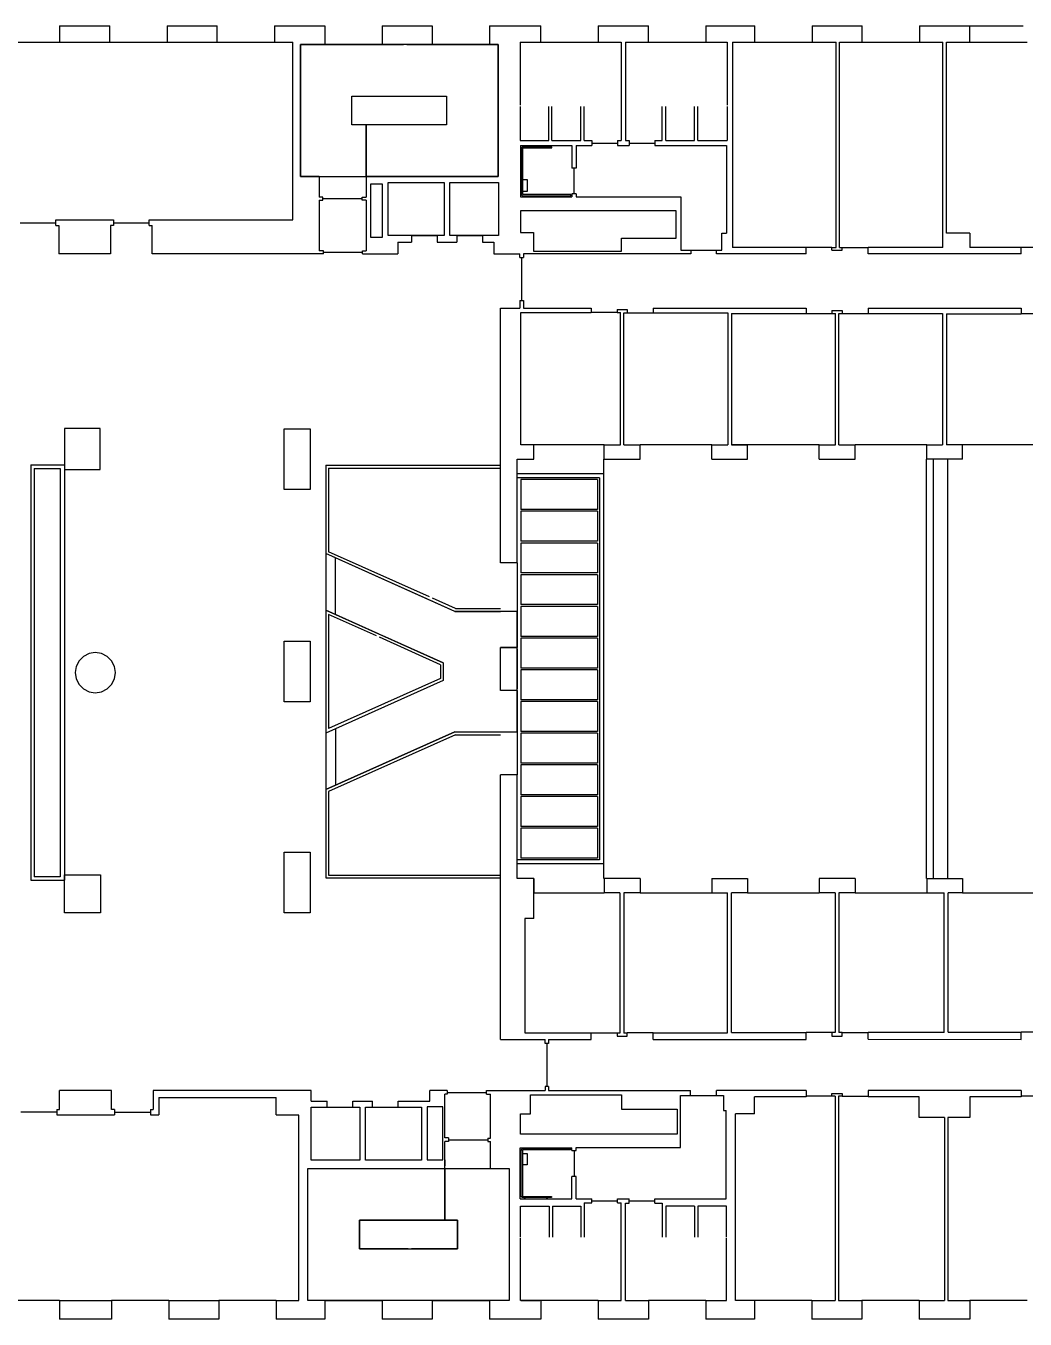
# Model space of a CAD drawing. Header units: millimetres. Extents: x -80 to 60, y -33 to 210.
# Drawn here: x -6.28 to 28.58, y -32.71 to 12.41 of the extents above; entities that cross this region are included whole.
import ezdxf

# ---------------------------------------------------------------- set-up
doc = ezdxf.new("R2010")
doc.units = ezdxf.units.MM
doc.header["$MEASUREMENT"] = 0
doc.linetypes.add('HIDDEN', pattern=[9.525, 6.35, -3.175])
for name, color, linetype in [('door_markers', 10, 'Continuous'), ('elevator_door_markers', 50, 'Continuous'), ('elevators', 40, 'Continuous'), ('M', 7, 'Continuous'), ('stairwells', 120, 'Continuous')]:
    doc.layers.add(name, color=color, linetype=linetype)

msp = doc.modelspace()

# ---------------------------------------------------------------- linework, layer by layer
at = {"layer": 'door_markers'}
for p, q in [((13.462, 8.318), (14.362, 8.318)), ((14.762, 8.318), (15.662, 8.318)), ((12.842, 6.548), (12.842, 7.448)), ((4.079, 6.379), (5.449, 6.379)), ((-6.482, 5.537), (-5.232, 5.537)), ((-3.223, 5.537), (-1.973, 5.537)), ((16.912, 4.578), (17.812, 4.578)), ((21.842, 4.677), (20.942, 4.677)), ((22.202, 4.677), (23.102, 4.677)), ((29.342, 4.677), (28.442, 4.677)), ((4.099, 4.508), (5.469, 4.508)), ((11.017, 2.82), (11.017, 4.32)), ((14.342, 2.407), (13.442, 2.407)), ((14.702, 2.397), (15.602, 2.397)), ((20.942, 2.377), (21.842, 2.377)), ((22.202, 2.377), (23.102, 2.377)), ((29.342, 2.357), (28.442, 2.357)), ((14.342, -22.74), (13.442, -22.74)), ((15.602, -22.722), (14.702, -22.722)), ((21.842, -22.712), (20.942, -22.712)), ((22.202, -22.712), (23.102, -22.712)), ((29.342, -22.702), (28.442, -22.702)), ((11.897, -23.097), (11.897, -24.597)), ((8.418, -24.802), (9.788, -24.802)), ((16.907, -24.912), (17.807, -24.912)), ((21.842, -24.934), (20.942, -24.934)), ((22.202, -24.934), (23.102, -24.934)), ((29.342, -24.934), (28.442, -24.934)), ((-5.202, -25.488), (-6.452, -25.488)), ((-3.187, -25.488), (-1.937, -25.488)), ((8.468, -26.453), (9.838, -26.453)), ((12.842, -26.832), (12.842, -27.732)), ((13.462, -28.582), (14.362, -28.582)), ((14.762, -28.587), (15.662, -28.587))]:
    msp.add_line(p, q, dxfattribs=at)
at = {"layer": 'elevator_door_markers'}
for p, q in [((7.172, 5.097), (8.072, 5.097)), ((8.752, 5.097), (9.652, 5.097)), ((4.232, -25.313), (5.132, -25.313)), ((5.812, -25.313), (6.712, -25.313))]:
    msp.add_line(p, q, dxfattribs=at)
at = {"layer": 'elevators'}
for points in [[(6.362, 6.947), (8.312, 6.947), (8.312, 5.097), (6.362, 5.097)], [(8.512, 6.947), (10.212, 6.947), (10.212, 5.097), (8.512, 5.097)], [(3.672, -25.313), (5.372, -25.313), (5.372, -27.163), (3.672, -27.163)], [(5.572, -25.313), (7.522, -25.313), (7.522, -27.163), (5.572, -27.163)]]:
    msp.add_lwpolyline(points, close=True, dxfattribs=at)
at = {"layer": 'M'}
for p, q in [((-5.103, 12.407), (-3.353, 12.407)), ((-5.103, 12.407), (-5.103, 11.837)), ((-3.353, 11.837), (-3.353, 12.407)), ((-1.353, 12.407), (0.397, 12.407)), ((-1.353, 12.407), (-1.353, 11.837)), ((0.397, 11.837), (0.397, 12.407)), ((2.397, 12.407), (4.147, 12.407)), ((2.397, 12.407), (2.397, 11.837)), ((4.147, 12.407), (4.147, 11.757)), ((6.147, 12.407), (7.897, 12.407)), ((6.147, 12.407), (6.147, 11.757)), ((7.897, 12.407), (7.897, 11.757)), ((9.897, 12.407), (11.687, 12.407)), ((9.897, 12.407), (9.897, 11.757)), ((11.687, 11.837), (11.687, 12.407)), ((13.687, 12.407), (15.437, 12.407)), ((13.687, 12.407), (13.687, 11.837)), ((15.437, 11.837), (15.437, 12.407)), ((17.437, 12.407), (19.147, 12.407)), ((17.437, 12.407), (17.437, 11.837)), ((19.147, 11.837), (19.147, 12.407)), ((21.147, 12.407), (22.897, 12.407)), ((21.147, 12.407), (21.147, 11.837)), ((22.897, 11.837), (22.897, 12.407)), ((24.897, 12.407), (26.647, 12.407)), ((24.897, 12.407), (24.897, 11.837)), ((25.512, 12.407), (28.512, 12.407)), ((26.647, 11.837), (26.647, 12.407)), ((-7.103, 11.837), (-5.103, 11.837)), ((-5.103, 11.837), (-3.353, 11.837)), ((-3.353, 11.837), (-1.353, 11.837)), ((-1.353, 11.837), (0.397, 11.837)), ((0.397, 11.837), (2.397, 11.837)), ((2.397, 11.837), (3.029, 11.837)), ((3.029, 5.637), (3.029, 11.837)), ((3.297, 11.757), (4.147, 11.757)), ((3.297, 7.157), (3.297, 11.757)), ((4.147, 11.757), (6.147, 11.757)), ((7.897, 11.757), (9.897, 11.757)), ((9.897, 11.757), (10.197, 11.757)), ((10.197, 11.757), (10.197, 7.157)), ((10.962, 11.837), (11.687, 11.837)), ((10.962, 11.837), (10.962, 9.637)), ((11.687, 11.837), (13.687, 11.837)), ((13.687, 11.837), (14.482, 11.837)), ((14.482, 11.837), (14.482, 8.407)), ((14.642, 11.837), (15.437, 11.837)), ((14.642, 11.837), (14.642, 8.407)), ((15.437, 11.837), (17.437, 11.837)), ((17.437, 11.837), (18.182, 11.837)), ((18.182, 11.837), (18.182, 9.637)), ((18.373, 11.837), (19.147, 11.837)), ((18.373, 11.837), (18.373, 4.677)), ((19.147, 11.837), (21.147, 11.837)), ((21.147, 11.837), (21.982, 11.837)), ((21.982, 4.677), (21.982, 11.837)), ((22.101, 11.837), (22.897, 11.837)), ((22.101, 4.677), (22.101, 11.837)), ((22.897, 11.837), (24.897, 11.837)), ((24.897, 11.837), (25.711, 11.837)), ((25.711, 4.677), (25.711, 11.837)), ((25.836, 11.837), (26.647, 11.837)), ((25.836, 5.177), (25.836, 11.837)), ((26.647, 11.837), (28.647, 11.837)), ((5.097, 8.957), (5.097, 9.957)), ((5.097, 9.957), (7.935, 9.957)), ((8.051, 9.957), (8.397, 9.957)), ((8.397, 9.957), (8.397, 8.957)), ((10.962, 9.597), (10.962, 8.407)), ((11.962, 8.407), (11.962, 9.597)), ((12.072, 8.407), (12.072, 9.597)), ((13.082, 8.407), (13.082, 9.597)), ((13.202, 8.407), (13.202, 9.597)), ((15.922, 8.407), (15.922, 9.597)), ((16.042, 8.407), (16.042, 9.597)), ((17.042, 8.407), (17.042, 9.597)), ((17.162, 8.407), (17.162, 9.597)), ((18.182, 9.597), (18.182, 8.407)), ((8.397, 8.957), (5.097, 8.957)), ((10.962, 8.407), (11.962, 8.407)), ((10.972, 8.228), (12.762, 8.228)), ((10.972, 8.228), (10.972, 6.438)), ((11.015, 8.147), (11.012, 8.128)), ((11.012, 8.128), (11.012, 6.538)), ((11.023, 8.163), (11.015, 8.147)), ((11.037, 8.177), (11.023, 8.163)), ((11.053, 8.185), (11.037, 8.177)), ((11.052, 8.128), (11.053, 8.134)), ((11.052, 6.538), (11.052, 8.128)), ((11.072, 8.188), (11.053, 8.185)), ((11.053, 8.134), (11.056, 8.14)), ((11.056, 8.14), (11.06, 8.144)), ((11.06, 8.144), (11.066, 8.147)), ((11.066, 8.147), (11.072, 8.148)), ((12.072, 8.188), (11.072, 8.188)), ((11.072, 8.148), (12.072, 8.148)), ((11.112, 8.188), (11.112, 8.228)), ((11.132, 8.188), (11.132, 8.228)), ((11.892, 8.188), (11.892, 8.228)), ((11.912, 8.188), (11.912, 8.228)), ((12.072, 8.407), (13.082, 8.407)), ((12.072, 8.148), (12.072, 8.188)), ((12.762, 8.228), (12.762, 7.448)), ((12.922, 8.228), (12.922, 7.448)), ((12.922, 8.228), (13.462, 8.228)), ((13.202, 8.407), (13.462, 8.407)), ((13.462, 8.407), (13.462, 8.228)), ((14.362, 8.407), (14.362, 8.228)), ((14.362, 8.407), (14.482, 8.407)), ((14.362, 8.228), (14.762, 8.228)), ((14.642, 8.407), (14.762, 8.407)), ((14.762, 8.407), (14.762, 8.228)), ((15.662, 8.407), (15.662, 8.228)), ((15.662, 8.407), (15.922, 8.407)), ((15.662, 8.228), (18.162, 8.228)), ((16.042, 8.407), (17.042, 8.407)), ((17.162, 8.407), (18.182, 8.407)), ((18.162, 8.228), (18.162, 5.177)), ((11.012, 8.088), (10.972, 8.088)), ((11.012, 8.068), (10.972, 8.068)), ((11.012, 7.348), (10.972, 7.348)), ((11.012, 7.328), (10.972, 7.328)), ((12.922, 7.448), (12.762, 7.448)), ((3.947, 7.157), (3.297, 7.157)), ((3.947, 7.157), (3.947, 6.429)), ((10.197, 7.157), (5.587, 7.157)), ((5.587, 7.157), (5.587, 6.429)), ((11.222, 7.038), (11.052, 7.038)), ((11.222, 6.638), (11.222, 7.038)), ((4.079, 6.429), (3.947, 6.429)), ((3.947, 6.328), (3.947, 4.558)), ((3.947, 6.328), (4.079, 6.328)), ((4.079, 6.328), (4.079, 6.429)), ((5.449, 6.429), (5.587, 6.429)), ((5.449, 6.328), (5.449, 6.429)), ((5.587, 6.328), (5.449, 6.328)), ((5.587, 6.328), (5.587, 4.558)), ((11.012, 6.598), (10.972, 6.598)), ((11.012, 6.578), (10.972, 6.578)), ((10.972, 6.438), (12.762, 6.438)), ((11.007, 6.638), (11.222, 6.638)), ((11.012, 6.538), (11.015, 6.52)), ((11.015, 6.52), (11.023, 6.503)), ((11.023, 6.503), (11.037, 6.49)), ((11.037, 6.49), (11.053, 6.481)), ((11.053, 6.532), (11.052, 6.538)), ((11.056, 6.527), (11.053, 6.532)), ((11.053, 6.481), (11.072, 6.478)), ((11.06, 6.522), (11.056, 6.527)), ((11.066, 6.519), (11.06, 6.522)), ((11.072, 6.518), (11.066, 6.519)), ((12.732, 6.518), (11.072, 6.518)), ((11.072, 6.478), (12.732, 6.478)), ((11.112, 6.478), (11.112, 6.438)), ((11.132, 6.478), (11.132, 6.438)), ((11.892, 6.478), (11.892, 6.438)), ((11.912, 6.478), (11.912, 6.438)), ((12.552, 6.478), (12.552, 6.438)), ((12.572, 6.478), (12.572, 6.438)), ((12.732, 6.478), (12.732, 6.518)), ((12.922, 6.548), (12.762, 6.548)), ((12.762, 6.548), (12.762, 6.438)), ((12.922, 6.548), (12.922, 6.448)), ((12.922, 6.448), (16.572, 6.448)), ((16.572, 6.448), (16.572, 4.578)), ((-5.232, 5.437), (-5.232, 5.637)), ((-5.232, 5.637), (-3.223, 5.637)), ((-5.232, 5.437), (-5.133, 5.437)), ((-5.133, 5.437), (-5.133, 4.458)), ((-3.223, 5.437), (-3.323, 5.437)), ((-3.323, 5.437), (-3.323, 4.458)), ((-3.223, 5.637), (-3.223, 5.437)), ((-1.973, 5.637), (3.029, 5.637)), ((-1.973, 5.437), (-1.973, 5.637)), ((-1.973, 5.437), (-1.875, 5.437)), ((-1.875, 4.458), (-1.875, 5.437)), ((7.172, 5.097), (7.172, 4.857)), ((8.072, 5.097), (8.072, 4.857)), ((8.752, 5.097), (8.752, 4.857)), ((9.652, 5.097), (9.652, 4.857)), ((18.002, 5.177), (18.162, 5.177)), ((18.002, 4.578), (18.002, 5.177)), ((26.647, 5.177), (25.836, 5.177)), ((26.647, 5.177), (26.647, 4.677)), ((4.099, 4.558), (3.947, 4.558)), ((4.099, 4.458), (4.099, 4.558)), ((5.469, 4.558), (5.587, 4.558)), ((5.469, 4.458), (5.469, 4.558)), ((6.696, 4.857), (7.172, 4.857)), ((6.696, 4.857), (6.696, 4.458)), ((8.072, 4.857), (8.752, 4.857)), ((9.652, 4.857), (10.046, 4.857)), ((10.046, 4.857), (10.046, 4.458)), ((16.572, 4.578), (16.912, 4.578)), ((16.912, 4.578), (16.912, 4.458)), ((17.812, 4.458), (17.812, 4.578)), ((17.812, 4.578), (18.002, 4.578)), ((20.942, 4.677), (18.373, 4.677)), ((20.942, 4.458), (20.942, 4.677)), ((21.842, 4.677), (21.982, 4.677)), ((21.842, 4.577), (21.842, 4.677)), ((21.842, 4.577), (22.202, 4.577)), ((22.101, 4.677), (22.202, 4.677)), ((22.202, 4.577), (22.202, 4.677)), ((23.102, 4.458), (23.102, 4.677)), ((25.711, 4.677), (23.102, 4.677)), ((28.442, 4.677), (26.647, 4.677)), ((28.442, 4.458), (28.442, 4.677)), ((-3.323, 4.458), (-5.133, 4.458)), ((4.099, 4.458), (-1.875, 4.458)), ((5.469, 4.458), (6.696, 4.458)), ((10.046, 4.458), (10.957, 4.458)), ((10.957, 4.32), (10.957, 4.458)), ((10.957, 4.32), (11.077, 4.32)), ((16.912, 4.458), (11.077, 4.458)), ((11.077, 4.458), (11.077, 4.32)), ((20.942, 4.458), (17.812, 4.458)), ((28.442, 4.458), (23.102, 4.458)), ((10.957, 2.82), (10.957, 2.558)), ((10.957, 2.82), (11.077, 2.82)), ((11.077, 2.82), (11.077, 2.558)), ((10.282, 2.558), (10.957, 2.558)), ((10.282, -6.328), (10.282, 2.558)), ((10.957, 2.678), (10.957, 2.558)), ((10.983, 2.407), (13.442, 2.407)), ((10.983, -2.213), (10.983, 2.407)), ((11.077, 2.558), (13.442, 2.558)), ((13.442, 2.558), (13.442, 2.407)), ((14.342, 2.507), (14.702, 2.507)), ((14.342, 2.507), (14.342, 2.407)), ((14.342, 2.407), (14.462, 2.407)), ((14.462, -2.213), (14.462, 2.407)), ((14.582, 2.397), (14.702, 2.397)), ((14.582, -2.213), (14.582, 2.397)), ((14.702, 2.507), (14.702, 2.397)), ((15.602, 2.558), (15.602, 2.397)), ((15.602, 2.558), (20.942, 2.558)), ((15.602, 2.397), (18.212, 2.397)), ((18.212, 2.397), (18.212, -2.213)), ((18.332, 2.377), (20.942, 2.377)), ((18.332, 2.377), (18.332, -2.213)), ((20.942, 2.558), (20.942, 2.377)), ((21.842, 2.477), (22.202, 2.477)), ((21.842, 2.477), (21.842, 2.377)), ((21.842, 2.377), (21.962, 2.377)), ((21.962, -2.213), (21.962, 2.377)), ((22.082, -2.213), (22.082, 2.377)), ((22.082, 2.377), (22.202, 2.377)), ((22.202, 2.477), (22.202, 2.377)), ((23.102, 2.558), (23.102, 2.377)), ((23.102, 2.558), (28.442, 2.558)), ((23.102, 2.377), (25.692, 2.377)), ((25.692, 2.377), (25.692, -2.213)), ((25.832, 2.357), (25.832, -2.213)), ((25.832, 2.357), (28.442, 2.357)), ((28.442, 2.558), (28.442, 2.357)), ((-3.688, -1.642), (-4.928, -1.642)), ((-4.928, -1.642), (-4.928, -3.072)), ((-3.688, -3.072), (-3.688, -1.642)), ((2.732, -1.652), (3.632, -1.652)), ((2.732, -3.772), (2.732, -1.652)), ((3.632, -1.652), (3.632, -3.772)), ((11.437, -2.213), (10.983, -2.213)), ((13.897, -2.213), (11.437, -2.213)), ((11.437, -2.713), (11.437, -2.213)), ((13.897, -2.713), (13.897, -2.213)), ((13.897, -2.213), (14.462, -2.213)), ((14.582, -2.213), (15.147, -2.213)), ((17.647, -2.213), (15.147, -2.213)), ((15.147, -2.713), (15.147, -2.213)), ((17.647, -2.713), (17.647, -2.213)), ((17.647, -2.213), (18.212, -2.213)), ((17.672, -2.213), (18.212, -2.213)), ((18.897, -2.213), (18.332, -2.213)), ((18.332, -2.213), (18.872, -2.213)), ((21.397, -2.213), (18.897, -2.213)), ((18.897, -2.713), (18.897, -2.213)), ((21.397, -2.713), (21.397, -2.213)), ((21.397, -2.213), (21.962, -2.213)), ((22.082, -2.213), (22.647, -2.213)), ((25.147, -2.213), (22.647, -2.213)), ((22.647, -2.713), (22.647, -2.213)), ((25.147, -2.213), (25.692, -2.213)), ((25.147, -2.713), (25.147, -2.213)), ((26.397, -2.213), (25.832, -2.213)), ((28.897, -2.213), (26.397, -2.213)), ((26.397, -2.713), (26.397, -2.213)), ((-6.108, -2.912), (-6.108, -17.402)), ((-6.108, -2.912), (-4.928, -2.912)), ((-5.988, -3.032), (-5.988, -17.282)), ((-5.988, -3.032), (-5.078, -3.032)), ((-5.078, -3.032), (-5.078, -17.282)), ((-4.928, -2.912), (-4.928, -17.402)), ((-4.928, -3.072), (-3.688, -3.072)), ((4.182, -2.922), (10.282, -2.922)), ((4.182, -2.922), (4.182, -6.007)), ((4.282, -3.022), (10.282, -3.022)), ((4.282, -3.022), (4.282, -5.942)), ((10.862, -6.328), (10.862, -2.713)), ((10.862, -2.713), (11.437, -2.713)), ((13.867, -2.713), (13.867, -17.343)), ((13.897, -2.713), (15.147, -2.713)), ((17.647, -2.713), (18.897, -2.713)), ((21.397, -2.713), (22.647, -2.713)), ((25.137, -17.343), (25.137, -2.713)), ((26.397, -2.713), (25.147, -2.713)), ((25.387, -17.343), (25.387, -2.713)), ((25.887, -17.343), (25.887, -2.713)), ((13.867, -3.223), (10.862, -3.223)), ((13.727, -3.363), (10.862, -3.363)), ((10.982, -3.423), (10.982, -4.469)), ((13.667, -3.423), (10.982, -3.423)), ((13.667, -3.423), (13.667, -4.469)), ((13.727, -3.363), (13.727, -16.693)), ((3.632, -3.772), (2.732, -3.772)), ((13.667, -4.469), (10.982, -4.469)), ((13.667, -4.529), (10.982, -4.529)), ((10.982, -4.529), (10.982, -5.575)), ((13.667, -4.529), (13.667, -5.575)), ((13.667, -5.575), (10.982, -5.575)), ((13.667, -5.635), (10.982, -5.635)), ((10.982, -5.635), (10.982, -6.681)), ((13.667, -5.635), (13.667, -6.681)), ((7.704, -7.584), (4.182, -6.007)), ((7.797, -7.516), (4.282, -5.942)), ((4.527, -8.134), (4.527, -6.162)), ((10.862, -6.328), (10.282, -6.328)), ((10.862, -6.328), (10.862, -9.278)), ((13.667, -6.681), (10.982, -6.681)), ((10.982, -6.741), (10.982, -7.786)), ((13.667, -6.741), (10.982, -6.741)), ((13.667, -6.741), (13.667, -7.786)), ((8.683, -8.022), (7.809, -7.631)), ((8.704, -7.922), (7.902, -7.563)), ((4.182, -7.979), (4.182, -12.265)), ((6.04, -8.811), (4.182, -7.979)), ((8.683, -8.022), (10.282, -8.022)), ((8.704, -7.922), (10.282, -7.922)), ((13.667, -7.786), (10.982, -7.786)), ((10.982, -7.846), (10.982, -8.892)), ((13.667, -7.846), (10.982, -7.846)), ((13.667, -7.846), (13.667, -8.892)), ((5.948, -8.879), (4.282, -8.134)), ((4.282, -8.134), (4.282, -12.11)), ((8.182, -9.88), (6.053, -8.926)), ((8.282, -9.815), (6.145, -8.858)), ((13.667, -8.892), (10.982, -8.892)), ((10.982, -8.952), (10.982, -9.998)), ((13.667, -8.952), (10.982, -8.952)), ((13.667, -8.952), (13.667, -9.998)), ((-3.858, -9.457), (-4.074, -9.491)), ((-3.642, -9.491), (-3.858, -9.457)), ((2.732, -9.062), (3.632, -9.062)), ((2.732, -11.182), (2.732, -9.062)), ((3.632, -9.062), (3.632, -11.182)), ((10.282, -10.778), (10.282, -9.278)), ((10.862, -9.278), (10.282, -9.278)), ((10.862, -10.778), (10.862, -9.278)), ((10.862, -9.328), (10.862, -10.147)), ((10.862, -10.728), (10.862, -9.347)), ((10.862, -9.347), (10.862, -10.728)), ((10.862, -9.347), (10.862, -10.728)), ((10.862, -10.728), (10.862, -9.347)), ((-4.424, -9.746), (-4.524, -9.941)), ((-4.269, -9.591), (-4.424, -9.746)), ((-4.074, -9.491), (-4.269, -9.591)), ((-3.447, -9.591), (-3.642, -9.491)), ((-3.292, -9.746), (-3.447, -9.591)), ((-3.192, -9.941), (-3.292, -9.746)), ((8.182, -9.88), (8.182, -10.364)), ((8.282, -9.815), (8.282, -10.429)), ((-4.524, -9.941), (-4.558, -10.157)), ((-4.558, -10.157), (-4.524, -10.373)), ((-4.524, -10.373), (-4.424, -10.568)), ((-3.292, -10.568), (-3.192, -10.373)), ((-3.158, -10.157), (-3.192, -9.941)), ((-3.192, -10.373), (-3.158, -10.157)), ((8.182, -10.364), (4.282, -12.11)), ((10.862, -10.728), (10.862, -10.117)), ((13.667, -9.998), (10.982, -9.998)), ((13.667, -10.058), (10.982, -10.058)), ((10.982, -10.058), (10.982, -11.104)), ((13.667, -10.058), (13.667, -11.104)), ((-4.424, -10.568), (-4.269, -10.723)), ((-4.269, -10.723), (-4.074, -10.823)), ((-4.074, -10.823), (-3.858, -10.857)), ((-3.858, -10.857), (-3.642, -10.823)), ((-3.642, -10.823), (-3.447, -10.723)), ((-3.447, -10.723), (-3.292, -10.568)), ((8.282, -10.429), (4.182, -12.265)), ((10.862, -10.778), (10.282, -10.778)), ((10.862, -10.778), (10.862, -13.728)), ((3.632, -11.182), (2.732, -11.182)), ((13.667, -11.104), (10.982, -11.104)), ((10.982, -11.164), (10.982, -12.21)), ((13.667, -11.164), (10.982, -11.164)), ((13.667, -11.164), (13.667, -12.21)), ((4.527, -12.11), (4.527, -14.082)), ((8.683, -12.222), (4.182, -14.237)), ((8.704, -12.322), (4.282, -14.302)), ((8.683, -12.222), (10.282, -12.222)), ((8.704, -12.322), (10.282, -12.322)), ((13.667, -12.21), (10.982, -12.21)), ((10.982, -12.27), (10.982, -13.316)), ((13.667, -12.27), (10.982, -12.27)), ((13.667, -12.27), (13.667, -13.316)), ((13.667, -13.316), (10.982, -13.316)), ((10.982, -13.376), (10.982, -14.422)), ((13.667, -13.376), (10.982, -13.376)), ((13.667, -13.376), (13.667, -14.422)), ((10.282, -22.952), (10.282, -13.728)), ((10.862, -13.728), (10.282, -13.728)), ((10.862, -17.342), (10.862, -13.728)), ((4.182, -14.237), (4.182, -17.322)), ((4.282, -14.302), (4.282, -17.222)), ((13.667, -14.422), (10.982, -14.422)), ((10.982, -14.482), (10.982, -15.527)), ((13.667, -14.482), (10.982, -14.482)), ((13.667, -14.482), (13.667, -15.527)), ((13.667, -15.527), (10.982, -15.527)), ((10.982, -15.587), (10.982, -16.633)), ((13.667, -15.587), (10.982, -15.587)), ((13.667, -15.587), (13.667, -16.633)), ((2.732, -16.422), (3.632, -16.422)), ((2.732, -18.542), (2.732, -16.422)), ((3.632, -16.422), (3.632, -18.542)), ((13.727, -16.693), (10.862, -16.693)), ((13.667, -16.633), (10.982, -16.633)), ((13.867, -16.833), (10.862, -16.833)), ((-6.108, -17.402), (-4.928, -17.402)), ((-5.078, -17.282), (-5.988, -17.282)), ((-4.928, -17.212), (-3.678, -17.212)), ((-4.928, -18.542), (-4.928, -17.212)), ((-3.678, -17.212), (-3.678, -18.542)), ((4.182, -17.322), (10.282, -17.322)), ((4.282, -17.222), (10.282, -17.222)), ((11.437, -17.343), (10.862, -17.343)), ((11.437, -18.736), (11.437, -17.343)), ((11.437, -17.343), (11.437, -17.842)), ((13.897, -17.343), (13.897, -17.842)), ((15.147, -17.343), (13.897, -17.343)), ((15.147, -17.343), (15.147, -17.842)), ((17.647, -17.343), (18.897, -17.343)), ((17.647, -17.343), (17.647, -17.842)), ((18.897, -17.343), (18.897, -17.842)), ((21.397, -17.343), (21.397, -17.842)), ((22.647, -17.343), (21.397, -17.343)), ((22.647, -17.343), (22.647, -17.842)), ((25.147, -17.343), (26.397, -17.343)), ((25.147, -17.343), (25.147, -17.842)), ((26.397, -17.343), (26.397, -17.842)), ((11.437, -17.842), (13.897, -17.842)), ((14.442, -17.842), (13.897, -17.842)), ((14.442, -17.842), (14.442, -22.74)), ((14.582, -17.842), (14.582, -22.74)), ((15.147, -17.842), (14.582, -17.842)), ((15.147, -17.842), (17.647, -17.842)), ((17.647, -17.842), (18.202, -17.842)), ((18.202, -22.722), (18.202, -17.842)), ((18.897, -17.842), (18.332, -17.842)), ((18.332, -22.712), (18.332, -17.842)), ((18.897, -17.842), (21.397, -17.842)), ((21.952, -17.842), (21.397, -17.842)), ((21.952, -17.842), (21.952, -22.712)), ((22.647, -17.842), (22.082, -17.842)), ((22.082, -17.842), (22.082, -22.712)), ((22.647, -17.842), (25.147, -17.842)), ((25.147, -17.842), (25.752, -17.842)), ((25.752, -22.712), (25.752, -17.842)), ((26.397, -17.842), (25.892, -17.842)), ((25.892, -22.702), (25.892, -17.842)), ((26.397, -17.842), (28.897, -17.842)), ((-3.678, -18.542), (-4.928, -18.542)), ((3.632, -18.542), (2.732, -18.542)), ((11.123, -18.736), (11.123, -22.722)), ((11.437, -18.736), (11.123, -18.736)), ((10.282, -22.952), (11.837, -22.952)), ((11.123, -22.722), (13.442, -22.722)), ((11.837, -23.097), (11.837, -22.952)), ((11.957, -22.952), (11.957, -23.097)), ((11.957, -22.952), (13.442, -22.952)), ((13.442, -22.952), (13.442, -22.722)), ((14.342, -22.74), (14.342, -22.84)), ((14.442, -22.74), (14.342, -22.74)), ((14.342, -22.84), (14.702, -22.84)), ((14.702, -22.74), (14.582, -22.74)), ((14.702, -22.84), (14.702, -22.74)), ((15.602, -22.952), (15.602, -22.722)), ((15.602, -22.722), (18.202, -22.722)), ((15.602, -22.952), (20.942, -22.952)), ((18.332, -22.712), (20.942, -22.712)), ((20.942, -22.952), (20.942, -22.712)), ((21.842, -22.712), (21.842, -22.84)), ((21.952, -22.712), (21.842, -22.712)), ((21.842, -22.84), (22.202, -22.84)), ((22.202, -22.712), (22.082, -22.712)), ((22.202, -22.84), (22.202, -22.712)), ((25.752, -22.712), (23.102, -22.712)), ((23.102, -22.95), (23.102, -22.712)), ((23.102, -22.95), (28.442, -22.952)), ((25.892, -22.702), (28.442, -22.702)), ((28.442, -22.952), (28.442, -22.702)), ((11.957, -23.097), (11.837, -23.097)), ((-5.103, -25.395), (-5.103, -24.742)), ((-3.293, -24.742), (-5.103, -24.742)), ((-3.293, -25.395), (-3.293, -24.742)), ((-1.845, -24.742), (-1.845, -25.395)), ((3.668, -24.742), (-1.845, -24.742)), ((3.668, -25.113), (3.668, -24.742)), ((7.818, -25.113), (7.818, -24.742)), ((8.418, -24.742), (7.818, -24.742)), ((8.418, -24.742), (8.418, -24.862)), ((9.788, -24.742), (11.837, -24.742)), ((9.788, -24.862), (9.788, -24.742)), ((11.957, -24.597), (11.837, -24.597)), ((11.837, -24.597), (11.837, -24.742)), ((11.957, -24.597), (11.957, -24.742)), ((11.957, -24.742), (16.907, -24.742)), ((16.907, -24.912), (16.907, -24.742)), ((17.807, -24.912), (17.807, -24.742)), ((20.942, -24.742), (17.807, -24.742)), ((20.942, -24.742), (20.942, -24.952)), ((23.102, -24.742), (23.102, -24.952)), ((28.442, -24.742), (23.102, -24.742)), ((28.442, -24.742), (28.442, -24.952)), ((-1.645, -24.982), (2.457, -24.982)), ((-1.645, -24.982), (-1.645, -25.582)), ((2.457, -25.582), (2.457, -24.982)), ((3.668, -25.113), (4.232, -25.113)), ((4.232, -25.313), (4.232, -25.113)), ((5.132, -25.113), (5.812, -25.113)), ((5.132, -25.313), (5.132, -25.113)), ((5.812, -25.313), (5.812, -25.113)), ((6.712, -25.313), (6.712, -25.113)), ((6.712, -25.113), (7.818, -25.113)), ((8.332, -26.392), (8.332, -24.862)), ((8.418, -24.862), (8.332, -24.862)), ((9.788, -24.862), (9.932, -24.862)), ((9.932, -26.395), (9.932, -24.862)), ((16.562, -26.722), (16.562, -24.912)), ((16.562, -24.912), (16.907, -24.912)), ((17.807, -24.912), (18.062, -24.912)), ((18.062, -24.912), (18.062, -25.432)), ((19.137, -25.552), (19.137, -24.952)), ((20.942, -24.952), (19.137, -24.952)), ((21.842, -24.844), (22.202, -24.844)), ((21.842, -24.934), (21.842, -24.844)), ((21.952, -24.934), (21.842, -24.934)), ((21.952, -24.934), (21.952, -32.062)), ((22.071, -24.934), (22.071, -32.062)), ((22.202, -24.934), (22.071, -24.934)), ((22.202, -24.844), (22.202, -24.934)), ((24.887, -24.952), (23.102, -24.952)), ((24.887, -25.682), (24.887, -24.952)), ((26.647, -24.952), (26.647, -25.682)), ((28.442, -24.952), (26.647, -24.952)), ((-5.202, -25.395), (-5.202, -25.582)), ((-5.202, -25.395), (-5.103, -25.395)), ((-5.202, -25.582), (-4.258, -25.582)), ((-4.258, -25.582), (-3.187, -25.582)), ((-3.187, -25.395), (-3.293, -25.395)), ((-3.187, -25.395), (-3.187, -25.582)), ((-1.937, -25.395), (-1.937, -25.582)), ((-1.937, -25.395), (-1.845, -25.395)), ((-1.937, -25.582), (-1.645, -25.582)), ((2.457, -25.582), (3.241, -25.582)), ((3.241, -32.062), (3.241, -25.597)), ((18.062, -25.432), (18.152, -25.432)), ((18.152, -28.512), (18.152, -25.432)), ((18.473, -32.062), (18.473, -25.552)), ((19.137, -25.552), (18.473, -25.552)), ((25.771, -25.682), (24.887, -25.682)), ((25.771, -25.682), (25.771, -32.062)), ((25.882, -25.682), (25.882, -32.062)), ((26.647, -25.682), (25.882, -25.682)), ((8.468, -26.392), (8.332, -26.392)), ((8.332, -27.463), (8.332, -26.515)), ((8.468, -26.515), (8.332, -26.515)), ((8.468, -26.392), (8.468, -26.515)), ((9.838, -26.395), (9.932, -26.395)), ((9.838, -26.395), (9.838, -26.515)), ((9.838, -26.515), (9.932, -26.515)), ((9.932, -27.463), (9.932, -26.515)), ((10.962, -28.512), (10.962, -26.732)), ((10.962, -26.732), (12.762, -26.732)), ((11.002, -26.872), (10.962, -26.872)), ((11.002, -26.892), (10.962, -26.892)), ((11.002, -26.832), (11.005, -26.813)), ((11.002, -28.412), (11.002, -26.832)), ((11.005, -26.813), (11.013, -26.797)), ((11.013, -26.797), (11.027, -26.783)), ((11.027, -26.783), (11.043, -26.775)), ((11.043, -26.826), (11.042, -26.832)), ((11.042, -26.832), (11.042, -28.412)), ((11.042, -26.932), (11.212, -26.932)), ((11.043, -26.775), (11.062, -26.772)), ((11.046, -26.82), (11.043, -26.826)), ((11.05, -26.816), (11.046, -26.82)), ((11.056, -26.813), (11.05, -26.816)), ((11.062, -26.812), (11.056, -26.813)), ((11.062, -26.772), (12.722, -26.772)), ((12.722, -26.812), (11.062, -26.812)), ((11.102, -26.772), (11.102, -26.732)), ((11.122, -26.772), (11.122, -26.732)), ((11.212, -26.932), (11.212, -27.332)), ((11.882, -26.772), (11.882, -26.732)), ((11.902, -26.772), (11.902, -26.732)), ((12.542, -26.772), (12.542, -26.732)), ((12.562, -26.772), (12.562, -26.732)), ((12.722, -26.772), (12.722, -26.812)), ((12.762, -26.832), (12.762, -26.732)), ((12.762, -26.832), (12.922, -26.832)), ((12.922, -26.832), (12.922, -26.722)), ((12.922, -26.722), (16.562, -26.722)), ((3.562, -27.463), (8.332, -27.463)), ((3.562, -32.063), (3.562, -27.463)), ((8.332, -27.156), (8.332, -27.366)), ((9.932, -27.463), (10.582, -27.463)), ((10.582, -27.463), (10.582, -32.063)), ((11.212, -27.332), (11.042, -27.332)), ((11.002, -27.622), (10.962, -27.622)), ((11.002, -27.642), (10.962, -27.642)), ((12.762, -28.512), (12.762, -27.732)), ((12.922, -27.732), (12.762, -27.732)), ((12.922, -28.512), (12.922, -27.732)), ((11.002, -28.352), (10.962, -28.352)), ((11.002, -28.372), (10.962, -28.372)), ((11.005, -28.43), (11.002, -28.412)), ((11.042, -28.412), (11.043, -28.418)), ((11.043, -28.418), (11.046, -28.424)), ((11.046, -28.424), (11.05, -28.428)), ((10.962, -28.512), (12.762, -28.512)), ((10.972, -29.852), (10.972, -28.772)), ((10.972, -28.772), (11.972, -28.772)), ((11.013, -28.447), (11.005, -28.43)), ((11.027, -28.46), (11.013, -28.447)), ((11.043, -28.469), (11.027, -28.46)), ((11.062, -28.472), (11.043, -28.469)), ((11.05, -28.428), (11.056, -28.431)), ((11.056, -28.431), (11.062, -28.432)), ((11.062, -28.432), (12.062, -28.432)), ((12.062, -28.472), (11.062, -28.472)), ((11.102, -28.472), (11.102, -28.512)), ((11.122, -28.472), (11.122, -28.512)), ((11.882, -28.472), (11.882, -28.512)), ((11.902, -28.472), (11.902, -28.512)), ((11.972, -28.772), (11.972, -29.852)), ((12.062, -28.432), (12.062, -28.472)), ((12.092, -28.772), (12.092, -29.852)), ((12.092, -28.772), (13.082, -28.772)), ((12.922, -28.512), (13.462, -28.512)), ((13.082, -28.772), (13.082, -29.852)), ((13.202, -28.652), (13.202, -29.852)), ((13.202, -28.652), (13.462, -28.652)), ((13.462, -28.652), (13.462, -28.512)), ((14.362, -28.512), (14.762, -28.512)), ((14.362, -28.652), (14.362, -28.512)), ((14.362, -28.652), (14.482, -28.652)), ((14.482, -32.062), (14.482, -28.652)), ((14.642, -28.662), (14.762, -28.662)), ((14.642, -32.062), (14.642, -28.662)), ((14.762, -28.662), (14.762, -28.512)), ((15.662, -28.662), (15.662, -28.512)), ((15.662, -28.512), (18.152, -28.512)), ((15.662, -28.662), (15.922, -28.662)), ((15.922, -28.662), (15.922, -29.852)), ((16.042, -28.772), (16.042, -29.852)), ((17.042, -28.772), (16.042, -28.772)), ((17.042, -28.772), (17.042, -29.852)), ((17.162, -28.772), (17.162, -29.852)), ((18.162, -28.772), (17.162, -28.772)), ((18.162, -29.852), (18.162, -28.772)), ((5.362, -30.263), (5.362, -29.263)), ((5.362, -29.263), (8.782, -29.263)), ((8.782, -29.263), (8.782, -30.263)), ((10.972, -32.062), (10.972, -29.892)), ((18.162, -32.062), (18.162, -29.892)), ((7.06, -30.263), (5.362, -30.263)), ((8.782, -30.263), (7.176, -30.263)), ((-5.103, -32.062), (-7.103, -32.062)), ((-5.103, -32.062), (-5.103, -32.713)), ((-5.103, -32.062), (-4.258, -32.062)), ((-4.258, -32.062), (-3.293, -32.062)), ((-1.293, -32.062), (-3.293, -32.062)), ((-3.293, -32.062), (-3.293, -32.713)), ((-1.293, -32.062), (0.457, -32.062)), ((-1.293, -32.062), (-1.293, -32.713)), ((0.457, -32.062), (0.457, -32.713)), ((2.457, -32.062), (0.457, -32.062)), ((2.457, -32.062), (3.241, -32.062)), ((2.457, -32.062), (2.457, -32.713)), ((4.147, -32.063), (3.562, -32.063)), ((4.147, -32.063), (4.147, -32.713)), ((4.147, -32.063), (6.147, -32.063)), ((6.147, -32.063), (6.147, -32.713)), ((7.897, -32.063), (6.147, -32.063)), ((7.897, -32.063), (7.897, -32.713)), ((7.897, -32.063), (9.897, -32.063)), ((9.897, -32.063), (9.897, -32.713)), ((10.582, -32.063), (9.897, -32.063)), ((11.687, -32.062), (10.972, -32.062)), ((10.982, -32.062), (11.652, -32.062)), ((11.687, -32.062), (11.687, -32.713)), ((13.687, -32.062), (11.687, -32.062)), ((13.687, -32.062), (14.482, -32.062)), ((13.687, -32.062), (13.687, -32.713)), ((14.642, -32.062), (15.437, -32.062)), ((15.437, -32.062), (15.437, -32.713)), ((17.437, -32.062), (15.437, -32.062)), ((17.437, -32.062), (18.162, -32.062)), ((17.437, -32.062), (17.437, -32.713)), ((17.472, -32.062), (18.152, -32.062)), ((19.137, -32.062), (18.473, -32.062)), ((21.137, -32.062), (19.137, -32.062)), ((19.137, -32.062), (19.137, -32.713)), ((21.137, -32.062), (21.952, -32.062)), ((21.137, -32.062), (21.137, -32.713)), ((22.071, -32.062), (22.887, -32.062)), ((24.887, -32.062), (22.887, -32.062)), ((22.887, -32.062), (22.887, -32.713)), ((24.887, -32.062), (25.771, -32.062)), ((24.887, -32.062), (24.887, -32.713)), ((25.882, -32.062), (26.647, -32.062)), ((28.647, -32.062), (26.647, -32.062)), ((26.647, -32.062), (26.647, -32.713)), ((-3.293, -32.713), (-5.103, -32.713)), ((0.457, -32.713), (-1.293, -32.713)), ((4.147, -32.713), (2.457, -32.713)), ((7.897, -32.713), (6.147, -32.713)), ((11.687, -32.713), (9.897, -32.713)), ((15.437, -32.713), (13.687, -32.713)), ((19.137, -32.713), (17.437, -32.713)), ((22.887, -32.713), (21.137, -32.713)), ((26.647, -32.713), (24.887, -32.713))]:
    msp.add_line(p, q, dxfattribs=at)
at = {"layer": 'M', "linetype": 'HIDDEN'}
for p, q in [((6.162, 6.888), (5.747, 6.888)), ((5.747, 6.888), (5.747, 5.038)), ((6.162, 5.038), (6.162, 6.888)), ((16.405, 5.952), (10.971, 5.952)), ((10.971, 5.952), (10.971, 5.197)), ((16.405, 4.997), (16.405, 5.952)), ((5.747, 5.038), (6.162, 5.038)), ((10.971, 5.197), (11.432, 5.197)), ((11.432, 5.197), (11.432, 4.542)), ((14.493, 4.542), (14.493, 4.997)), ((14.493, 4.997), (16.405, 4.997)), ((11.432, 4.542), (14.493, 4.542)), ((11.327, -25.548), (11.327, -24.893)), ((11.327, -24.893), (14.493, -24.893)), ((14.493, -24.893), (14.493, -25.393)), ((8.267, -25.305), (7.722, -25.305)), ((7.722, -25.305), (7.722, -27.155)), ((8.267, -27.155), (8.267, -25.305)), ((10.972, -26.258), (10.972, -25.548)), ((10.972, -25.548), (11.327, -25.548)), ((14.493, -25.393), (16.442, -25.393)), ((16.442, -25.393), (16.442, -26.258)), ((16.442, -26.258), (10.972, -26.258)), ((7.722, -27.155), (8.267, -27.155))]:
    msp.add_line(p, q, dxfattribs=at)
at = {"layer": 'M'}
for points in [[(6.147, 11.757), (6.896, 11.757)], [(7.012, 11.757), (7.897, 11.757)], [(11.012, 7.038), (11.007, 7.038)]]:
    msp.add_lwpolyline(points, dxfattribs=at)
at = {"layer": 'stairwells'}
for points in [[(5.587, 7.157), (5.587, 8.957), (5.097, 8.957), (5.097, 9.957), (8.397, 9.957), (8.397, 8.957), (5.587, 8.957), (5.587, 7.157), (10.197, 7.157), (10.197, 11.757), (3.297, 11.757), (3.297, 7.157), (3.947, 7.157), (5.587, 7.157)], [(4.182, -12.265), (4.182, -14.237), (8.683, -12.222), (10.282, -12.222), (10.862, -12.222), (10.862, -10.778), (10.282, -10.778), (10.282, -9.278), (10.862, -9.278), (10.862, -8.022), (10.282, -8.022), (8.683, -8.022), (4.182, -6.007), (4.182, -7.979), (8.282, -9.815), (8.282, -10.429), (4.182, -12.265)], [(9.932, -27.463), (10.582, -27.463), (10.582, -32.063), (3.562, -32.062), (3.562, -27.463), (8.332, -27.463), (8.332, -29.263), (5.362, -29.263), (5.362, -30.263), (8.782, -30.263), (8.782, -29.263), (8.332, -29.263), (8.332, -27.463), (9.932, -27.463)]]:
    msp.add_lwpolyline(points, dxfattribs=at)

doc.saveas('drawing.dxf')
